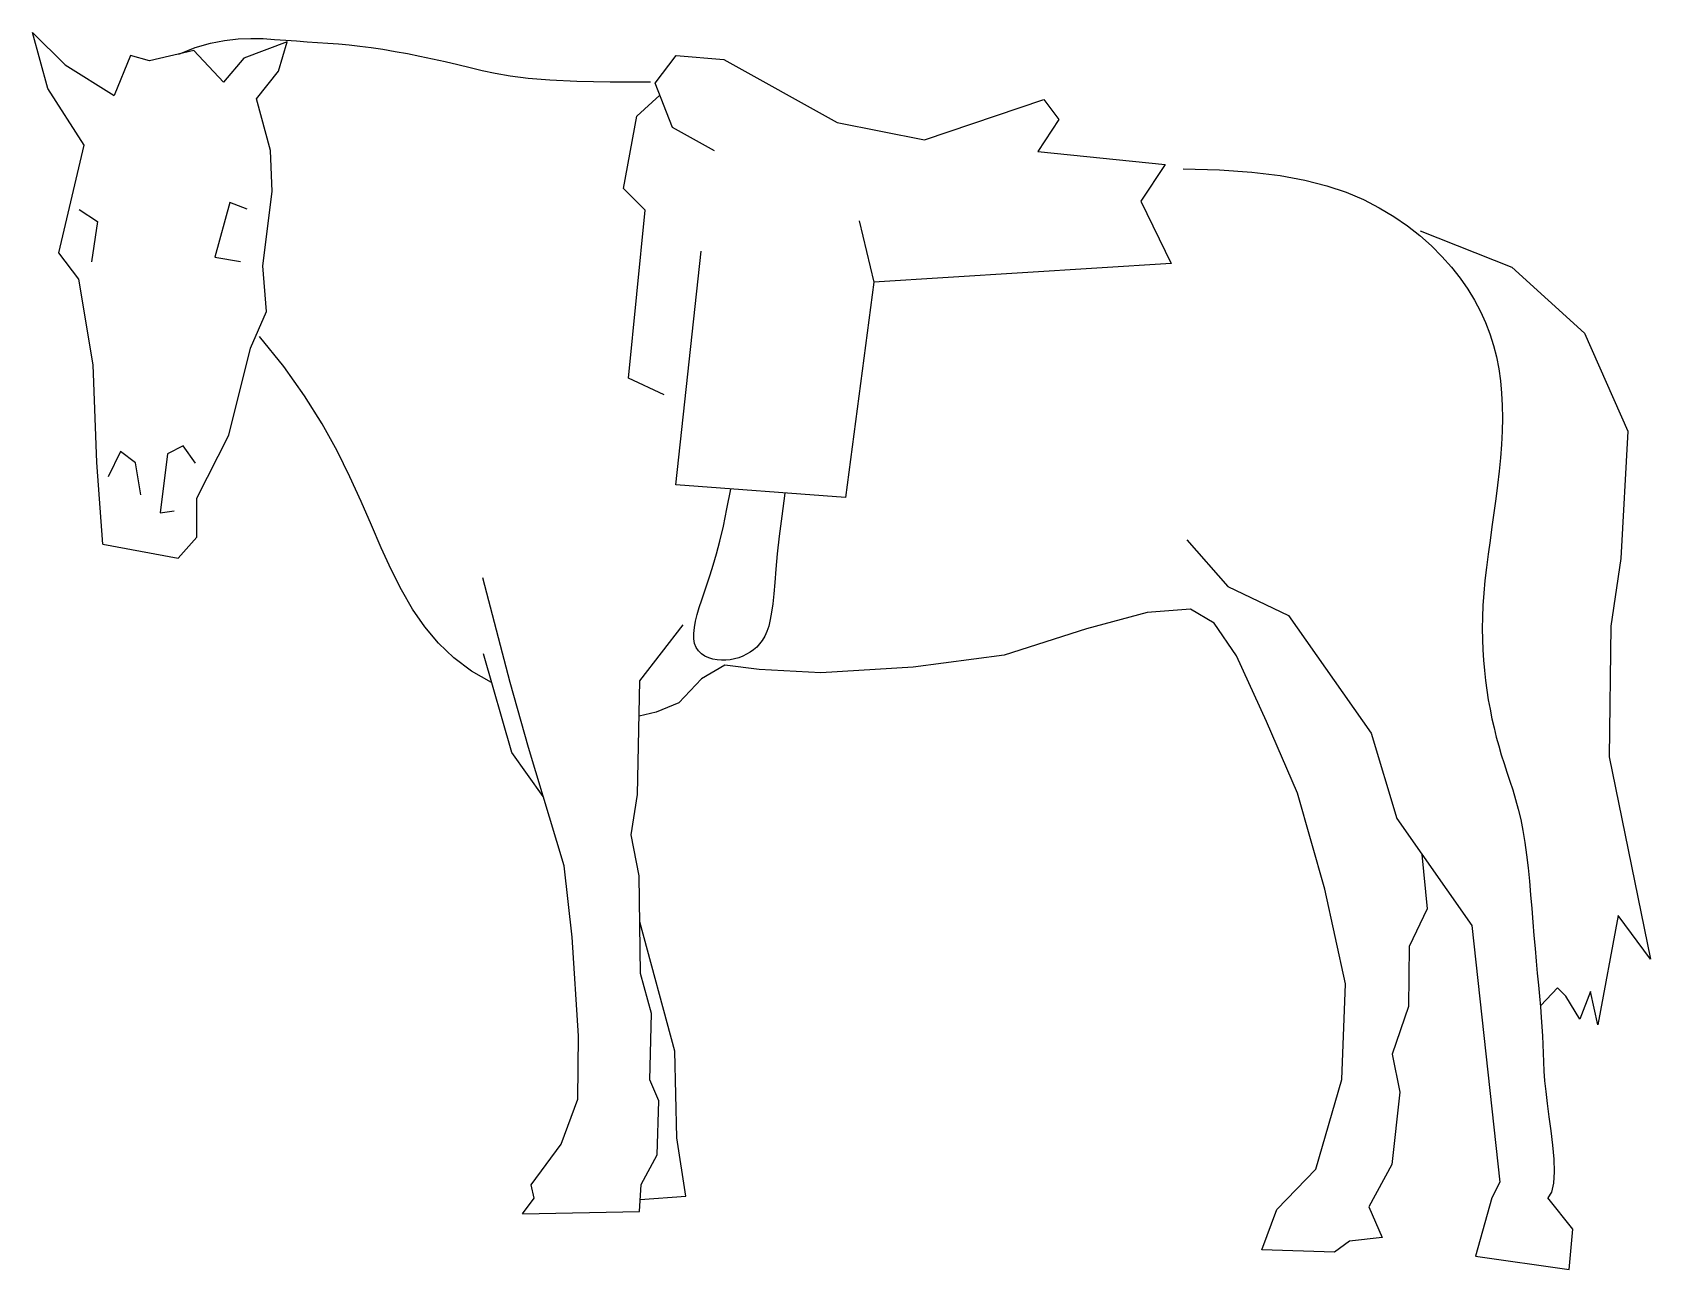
# Model space of a CAD drawing. Extents: x 208.51 to 211.27, y 170.13 to 172.24.
import ezdxf

# ---------------------------------------------------------------- set-up
doc = ezdxf.new("R2010")
doc.units = 0
doc.header["$MEASUREMENT"] = 0
doc.layers.add('FIGURE', color=7, linetype='CONTINUOUS')

msp = doc.modelspace()

# ---------------------------------------------------------------- linework, layer by layer
at = {"layer": 'FIGURE'}
msp.add_line((209.3478, 170.225), (209.5478, 170.229), dxfattribs=at)
for points in [[(208.5992, 172.0492), (208.5371, 172.1462), (208.511, 172.242), (208.5671, 172.1864), (208.6506, 172.1342)], [(208.7609, 172.205), (208.7888, 172.2159), (208.8149, 172.2235), (208.8393, 172.2284), (208.8624, 172.2309), (208.8841, 172.2318), (208.9048, 172.2313), (208.9246, 172.2301), (208.9436, 172.2286), (208.962, 172.2273), (208.9801, 172.2261), (208.9979, 172.2249), (209.0157, 172.2237), (209.0335, 172.2223), (209.0517, 172.2207), (209.0703, 172.2186), (209.0896, 172.2162), (209.1096, 172.2131), (209.1302, 172.2096), (209.1513, 172.2057), (209.1727, 172.2014), (209.1943, 172.1968), (209.2159, 172.192), (209.2373, 172.1871), (209.2583, 172.1821), (209.2792, 172.1771), (209.3014, 172.1722), (209.3268, 172.1678), (209.3573, 172.1639), (209.3946, 172.1607), (209.4407, 172.1585), (209.4974, 172.1574), (209.5664, 172.1576)], [(208.8371, 172.1568), (208.7865, 172.2109), (208.7109, 172.1936), (208.6787, 172.2026), (208.6506, 172.1342)], [(208.8938, 172.1285), (208.9315, 172.1758), (208.9458, 172.226), (208.8718, 172.1978), (208.8371, 172.1568)], [(209.6757, 172.04), (209.6041, 172.0798), (209.5743, 172.1553), (209.6105, 172.2026), (209.6918, 172.1958), (209.8854, 172.0879), (210.0343, 172.0584), (210.2383, 172.1272), (210.2637, 172.0931), (210.2276, 172.0388)], [(208.6315, 171.368), (208.76, 171.3445), (208.7916, 171.38), (208.7916, 171.4465), (208.8466, 171.5542), (208.8832, 171.7031), (208.9106, 171.7652), (208.9042, 171.8433), (208.9206, 171.9701), (208.9175, 172.0405), (208.8938, 172.1285)], [(209.59, 171.6232), (209.5287, 171.6514), (209.5573, 171.9386), (209.5201, 171.9757), (209.5429, 172.0987), (209.5824, 172.1348)], [(208.6315, 171.368), (208.6213, 171.5078), (208.6146, 171.6742), (208.5902, 171.8208), (208.5561, 171.8658), (208.5992, 172.0492)], [(210.2276, 172.0388), (210.4451, 172.0163), (210.4037, 171.9541), (210.4557, 171.8476), (209.948, 171.8158)], [(210.4757, 172.0089), (210.5382, 172.0073), (210.5932, 172.0035), (210.6415, 171.9976), (210.6839, 171.9898), (210.7213, 171.9802), (210.7543, 171.9691), (210.7839, 171.9565), (210.8108, 171.9427), (210.8358, 171.9277), (210.8589, 171.9118), (210.8803, 171.8951), (210.8999, 171.8776), (210.9179, 171.8596), (210.9342, 171.8412), (210.9489, 171.8224), (210.962, 171.8036), (210.9736, 171.7846), (210.9837, 171.7656), (210.9924, 171.7465), (210.9998, 171.7272), (211.006, 171.7077), (211.011, 171.6879), (211.0149, 171.6678), (211.0178, 171.6472), (211.0197, 171.6263), (211.0208, 171.6049), (211.021, 171.5832), (211.0206, 171.561), (211.0194, 171.5385), (211.0177, 171.5157), (211.0155, 171.4926), (211.0129, 171.4692), (211.0099, 171.4456), (211.0066, 171.4218), (211.0032, 171.3981), (210.9999, 171.3745), (210.9967, 171.3512), (210.9937, 171.3283), (210.9912, 171.306), (210.9891, 171.2845), (210.9877, 171.2637), (210.9868, 171.2437), (210.9866, 171.2244), (210.9868, 171.2057), (210.9875, 171.1876), (210.9887, 171.17), (210.9903, 171.1527), (210.9922, 171.1357), (210.9945, 171.119), (210.997, 171.1025), (211, 171.0863), (211.0032, 171.0703), (211.0067, 171.0545), (211.0105, 171.039), (211.0147, 171.0237), (211.0191, 171.0086), (211.0238, 170.9938), (211.0287, 170.9789), (211.0337, 170.9639), (211.0386, 170.9486), (211.0435, 170.9326), (211.0481, 170.9159), (211.0523, 170.8982), (211.0562, 170.8793), (211.0595, 170.8591), (211.0624, 170.8378), (211.065, 170.8156), (211.0672, 170.7927), (211.0692, 170.7695), (211.0711, 170.7462), (211.0729, 170.723), (211.0747, 170.7001), (211.0767, 170.6779), (211.0786, 170.6564), (211.0806, 170.6356), (211.0825, 170.6156), (211.0843, 170.5964), (211.0859, 170.5781), (211.0873, 170.5607), (211.0884, 170.5443), (211.0893, 170.5289), (211.0899, 170.5141), (211.0905, 170.4994), (211.0911, 170.4845), (211.092, 170.4688), (211.0932, 170.452), (211.095, 170.4336), (211.0973, 170.4132), (211.1004, 170.3906), (211.1036, 170.3665), (211.1066, 170.3421), (211.1087, 170.3184), (211.1095, 170.2965), (211.1084, 170.2774), (211.1049, 170.2622), (211.0984, 170.252)], [(208.5911, 171.9397), (208.6219, 171.9189), (208.6117, 171.85)], [(208.878, 171.9399), (208.8482, 171.9513), (208.8227, 171.858), (208.8666, 171.8507)], [(209.9226, 171.9202), (209.948, 171.8158), (209.8992, 171.4478), (209.6098, 171.4694), (209.6527, 171.8686)], [(210.8807, 171.9032), (211.0374, 171.8412), (211.1614, 171.7285), (211.2353, 171.5614), (211.2231, 171.3439), (211.2064, 171.228), (211.2036, 171.0052), (211.2741, 170.6598)], [(209.2952, 171.1321), (209.2608, 171.1516), (209.2307, 171.1741), (209.2043, 171.1993), (209.181, 171.2272), (209.1602, 171.2575), (209.1413, 171.2902), (209.1237, 171.325), (209.1068, 171.3619), (209.09, 171.4005), (209.0724, 171.4411), (209.0531, 171.4834), (209.0312, 171.5276), (209.0057, 171.5736), (208.9757, 171.6215), (208.9403, 171.6713), (208.8986, 171.7229)], [(208.6962, 171.4524), (208.6869, 171.507), (208.6617, 171.5262), (208.6403, 171.483)], [(208.7893, 171.5066), (208.7687, 171.5361), (208.7415, 171.5225), (208.7294, 171.4215), (208.7528, 171.4249)], [(209.7959, 171.4555), (209.7904, 171.4163), (209.7862, 171.3818), (209.7829, 171.3517), (209.7804, 171.3255), (209.7785, 171.3029), (209.7768, 171.2834), (209.7752, 171.2666), (209.7733, 171.252), (209.771, 171.2394), (209.7682, 171.2284), (209.765, 171.219), (209.7614, 171.2109), (209.7573, 171.2039), (209.7527, 171.1979), (209.7477, 171.1926), (209.7423, 171.188), (209.7365, 171.1839), (209.7303, 171.1802), (209.7238, 171.177), (209.717, 171.1744), (209.7099, 171.1724), (209.7027, 171.1709), (209.6953, 171.1702), (209.6878, 171.1701), (209.6803, 171.1707), (209.6729, 171.1721), (209.6658, 171.1743), (209.6592, 171.1773), (209.6533, 171.1813), (209.6483, 171.1861), (209.6443, 171.192), (209.6416, 171.1989), (209.6403, 171.2069), (209.6402, 171.2159), (209.6413, 171.2258), (209.6433, 171.2366), (209.6462, 171.2481), (209.6498, 171.2604), (209.6539, 171.2733), (209.6584, 171.2867), (209.6632, 171.3007), (209.6683, 171.3158), (209.6736, 171.3326), (209.6791, 171.3516), (209.6848, 171.3735), (209.6908, 171.3989), (209.697, 171.4283), (209.7035, 171.4624)], [(210.4824, 171.3758), (210.5522, 171.2961), (210.6559, 171.2465), (210.7967, 171.0457), (210.8406, 170.9001), (210.9686, 170.7171), (211.0168, 170.2792)], [(209.3478, 170.225), (209.3678, 170.2518), (209.3628, 170.2744), (209.4136, 170.3438), (209.4424, 170.4208), (209.4434, 170.5287), (209.4329, 170.6974), (209.4189, 170.8192), (209.3579, 171.0209), (209.3269, 171.1323), (209.2802, 171.3108)], [(210.7023, 170.3012), (210.7466, 170.4542), (210.7533, 170.6176), (210.7177, 170.779), (210.6712, 170.9434), (210.6182, 171.0655), (210.5669, 171.1775), (210.5287, 171.2333), (210.4885, 171.257), (210.4143, 171.2515), (210.3107, 171.2237), (210.1705, 171.179), (210.0152, 171.1584), (209.8574, 171.1487), (209.7518, 171.1545), (209.6931, 171.1616), (209.6535, 171.1385), (209.6149, 171.0974), (209.576, 171.0813), (209.5468, 171.0746)], [(209.5478, 170.229), (209.5504, 170.2751), (209.578, 170.3255), (209.5808, 170.4177), (209.5655, 170.4535), (209.5681, 170.5669), (209.5493, 170.6354), (209.5473, 170.8019), (209.5332, 170.8721), (209.5441, 170.941), (209.5481, 171.1349), (209.622, 171.2304)], [(209.3832, 170.9372), (209.3298, 171.0127), (209.281, 171.181)], [(210.8837, 170.8385), (210.8924, 170.7459), (210.8619, 170.6815), (210.8608, 170.579), (210.8329, 170.4974), (210.8461, 170.4327), (210.832, 170.309), (210.7929, 170.2367), (210.8155, 170.1845), (210.76, 170.1784), (210.7345, 170.1594), (210.6101, 170.1634), (210.6359, 170.2324), (210.7023, 170.3012)], [(209.549, 170.2494), (209.6265, 170.2549), (209.6112, 170.3548), (209.6079, 170.5025), (209.5482, 170.7234)], [(211.2741, 170.6598), (211.2185, 170.7341), (211.184, 170.5477), (211.1716, 170.6046), (211.1534, 170.5575), (211.1295, 170.5963), (211.1153, 170.611), (211.0865, 170.5809)], [(211.0168, 170.2792), (211.003, 170.2524), (210.9753, 170.1528), (211.135, 170.1297), (211.1412, 170.1986), (211.0984, 170.252)]]:
    msp.add_lwpolyline(points, dxfattribs=at)

doc.saveas('drawing.dxf')
